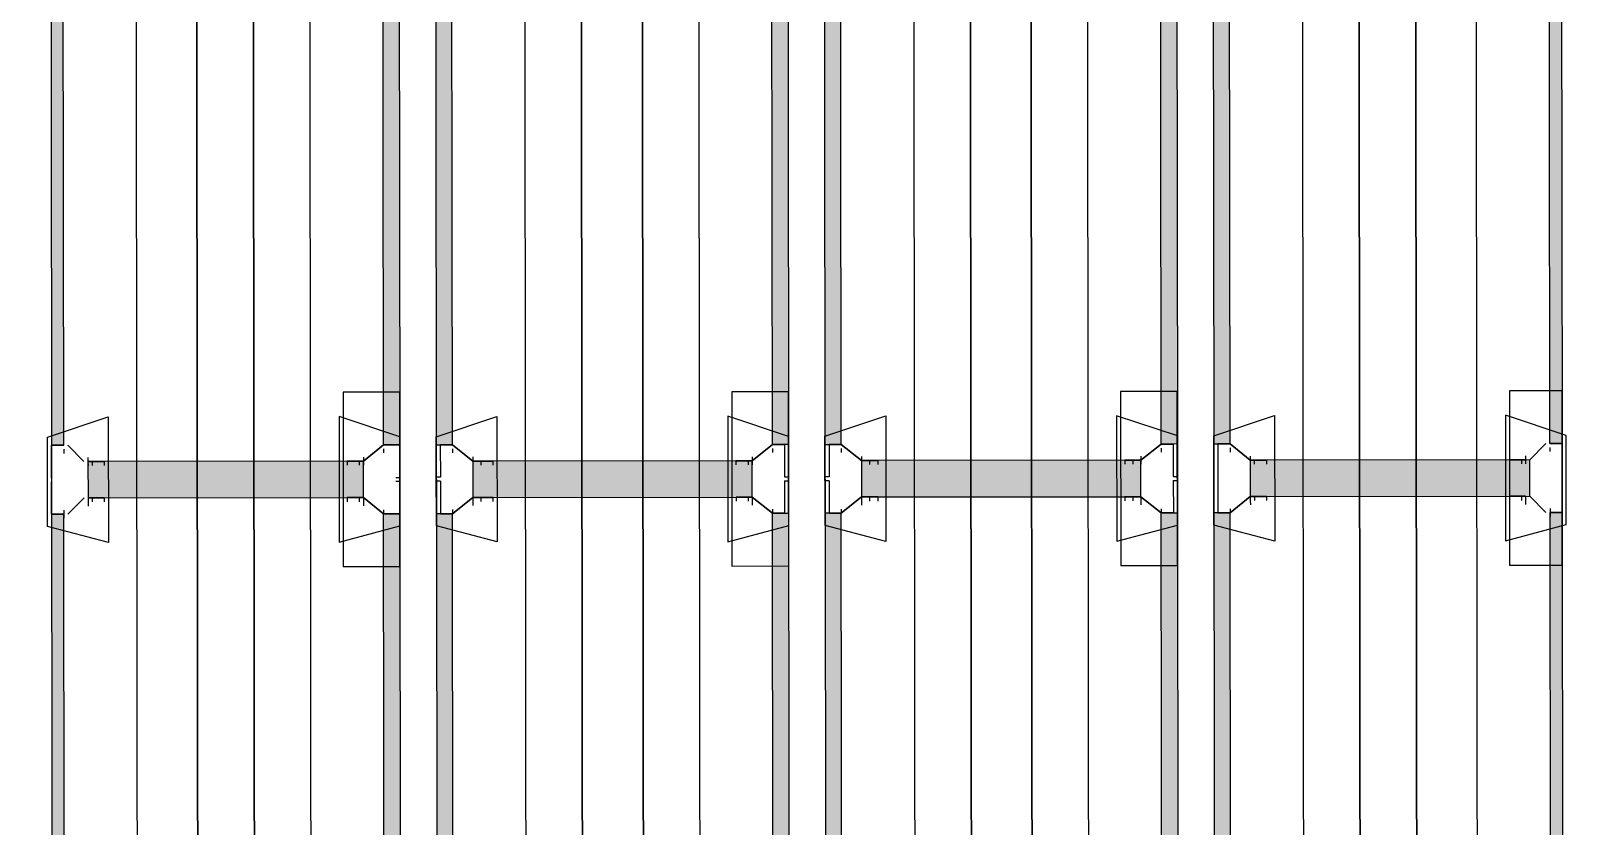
# Model space of a CAD drawing. Header units: feet. Extents: x -99009 to 3252343, y -11094690 to 9035152.
# Drawn here: x 2525081 to 2527069, y -1947488 to -1946464 of the extents above; entities that cross this region are included whole.
import ezdxf

# ---------------------------------------------------------------- set-up
doc = ezdxf.new("R2010")
doc.units = ezdxf.units.FT
doc.layers.add('1', color=1, linetype='Continuous')

# ---------------------------------------------------------------- blocks, each defined once
blk = doc.blocks.new('RM Stand 1')
at = {"transparency": 33554687}
for color, points in [(256, [(735125.6, -1126007.9), (736038.6, -1125992.3), (735125.6, -1125992.3)]), (256, [(735125.6, -1126007.9), (736038.6, -1126007.9), (736038.6, -1125992.3)]), (256, [(736127.3, -1126007.9), (737040.4, -1125992.3), (736127.3, -1125992.3)]), (256, [(736127.3, -1126007.9), (737040.4, -1126007.9), (737040.4, -1125992.3)]), (1, [(736106.4, -1126394), (736059.5, -1126034), (736059.5, -1126394)]), (1, [(736106.4, -1126394), (736106.4, -1126034), (736059.5, -1126034)]), (1, [(736106.4, -1126394), (736059.5, -1126034), (736059.5, -1126394)]), (1, [(736106.4, -1126394), (736106.4, -1126034), (736059.5, -1126034)]), (256, [(735125.6, -1126441), (736038.6, -1126420.1), (735125.6, -1126420.1)]), (256, [(735125.6, -1126441), (736038.6, -1126441), (736038.6, -1126420.1)]), (256, [(736127.3, -1126441), (737040.4, -1126420.1), (736127.3, -1126420.1)]), (256, [(736127.3, -1126441), (737040.4, -1126441), (737040.4, -1126420.1)]), (256, [(735125.6, -1126508.8), (736038.6, -1126487.9), (735125.6, -1126487.9)]), (256, [(735125.6, -1126508.8), (736038.6, -1126508.8), (736038.6, -1126487.9)]), (256, [(736127.3, -1126508.8), (737040.4, -1126487.9), (736127.3, -1126487.9)]), (256, [(736127.3, -1126508.8), (737040.4, -1126508.8), (737040.4, -1126487.9)]), (1, [(736106.4, -1126894.9), (736059.5, -1126534.9), (736059.5, -1126894.9)]), (1, [(736106.4, -1126894.9), (736106.4, -1126534.9), (736059.5, -1126534.9)]), (1, [(736106.4, -1126894.9), (736059.5, -1126534.9), (736059.5, -1126894.9)]), (1, [(736106.4, -1126894.9), (736106.4, -1126534.9), (736059.5, -1126534.9)]), (256, [(735125.6, -1126941.9), (736038.6, -1126921), (735125.6, -1126921)]), (256, [(735125.6, -1126941.9), (736038.6, -1126941.9), (736038.6, -1126921)]), (256, [(736127.3, -1126941.9), (737040.4, -1126921), (736127.3, -1126921)]), (256, [(736127.3, -1126941.9), (737040.4, -1126941.9), (737040.4, -1126921)]), (256, [(735125.6, -1127009.7), (736038.6, -1126988.8), (735125.6, -1126988.8)]), (256, [(735125.6, -1127009.7), (736038.6, -1127009.7), (736038.6, -1126988.8)]), (256, [(736127.3, -1127009.7), (737040.4, -1126988.8), (736127.3, -1126988.8)]), (256, [(736127.3, -1127009.7), (737040.4, -1127009.7), (737040.4, -1126988.8)]), (1, [(736106.4, -1127395.8), (736059.5, -1127035.8), (736059.5, -1127395.8)]), (1, [(736106.4, -1127395.8), (736106.4, -1127035.8), (736059.5, -1127035.8)]), (1, [(736106.4, -1127395.8), (736059.5, -1127035.8), (736059.5, -1127395.8)]), (1, [(736106.4, -1127395.8), (736106.4, -1127035.8), (736059.5, -1127035.8)]), (256, [(735125.6, -1127442.7), (736038.6, -1127421.9), (735125.6, -1127421.9)]), (256, [(735125.6, -1127442.7), (736038.6, -1127442.7), (736038.6, -1127421.9)]), (256, [(736127.3, -1127442.7), (737040.4, -1127421.9), (736127.3, -1127421.9)]), (256, [(736127.3, -1127442.7), (737040.4, -1127442.7), (737040.4, -1127421.9)]), (256, [(735125.6, -1127510.6), (736038.6, -1127489.7), (735125.6, -1127489.7)]), (256, [(735125.6, -1127510.6), (736038.6, -1127510.6), (736038.6, -1127489.7)]), (256, [(736127.3, -1127510.6), (737040.4, -1127489.7), (736127.3, -1127489.7)]), (256, [(736127.3, -1127510.6), (737040.4, -1127510.6), (737040.4, -1127489.7)]), (1, [(736106.4, -1127891.4), (736059.5, -1127536.6), (736059.5, -1127891.4)]), (1, [(736106.4, -1127891.4), (736106.4, -1127536.6), (736059.5, -1127536.6)]), (1, [(736106.4, -1127891.4), (736059.5, -1127536.6), (736059.5, -1127891.4)]), (1, [(736106.4, -1127891.4), (736106.4, -1127536.6), (736059.5, -1127536.6)]), (256, [(735125.6, -1127938.4), (736038.6, -1127922.7), (735125.6, -1127922.7)]), (256, [(735125.6, -1127938.4), (736038.6, -1127938.4), (736038.6, -1127922.7)]), (256, [(736127.3, -1127938.4), (737040.4, -1127922.7), (736127.3, -1127922.7)]), (256, [(736127.3, -1127938.4), (737040.4, -1127938.4), (737040.4, -1127922.7)])]:
    blk.add_hatch(color=color, dxfattribs=at).paths.add_polyline_path(points)
for points in [[(736028.2, -1125987.1), (736002.1, -1126065.3), (736163.8, -1126065.3), (736143, -1125987.1), (736028.2, -1125987.1)], [(736028.2, -1125987.1), (736002.1, -1126065.3), (736163.8, -1126065.3), (736143, -1125987.1), (736028.2, -1125987.1)], [(735125.6, -1125992.3), (736038.6, -1125992.3), (736038.6, -1126007.9), (735125.6, -1126007.9), (735125.6, -1125992.3), (735036.9, -1125992.3)], [(735970.8, -1125992.3), (735970.8, -1126060.1), (736195.1, -1126060.1), (736195.1, -1125992.3), (735970.8, -1125992.3)], [(735970.8, -1125992.3), (735970.8, -1126060.1), (736195.1, -1126060.1), (736195.1, -1125992.3), (735970.8, -1125992.3)], [(736127.3, -1125992.3), (737040.4, -1125992.3), (737040.4, -1126007.9), (736127.3, -1126007.9), (736127.3, -1125992.3), (736038.6, -1125992.3)], [(736038.6, -1126007.9), (736038.6, -1125992.3), (736038.6, -1126007.9)], [(736038.6, -1125992.3), (736080.4, -1125992.3), (736038.6, -1125992.3)], [(736038.6, -1125992.3), (736127.3, -1125992.3)], [(736038.6, -1126007.9), (736038.6, -1125992.3), (736038.6, -1126007.9)], [(736038.6, -1125992.3), (736080.4, -1125992.3), (736038.6, -1125992.3)], [(736043.8, -1126007.9), (736049, -1126007.9)], [(736043.8, -1126007.9), (736049, -1126007.9)], [(736080.4, -1125992.3), (736085.6, -1125992.3)], [(736080.4, -1125992.3), (736085.6, -1125992.3)], [(736085.6, -1125992.3), (736127.3, -1125992.3), (736085.6, -1125992.3)], [(736085.6, -1125992.3), (736127.3, -1125992.3), (736085.6, -1125992.3)], [(736122.1, -1126007.9), (736127.3, -1126007.9)], [(736122.1, -1126007.9), (736127.3, -1126007.9)], [(736127.3, -1125992.3), (736127.3, -1126007.9), (736127.3, -1125992.3)], [(736127.3, -1125992.3), (736127.3, -1126007.9), (736127.3, -1125992.3)], [(736127.3, -1126007.9), (736132.5, -1126007.9)], [(736127.3, -1126007.9), (736132.5, -1126007.9)], [(736059.5, -1126034), (736038.6, -1126013.2), (736059.5, -1126034)], [(736059.5, -1126034), (736038.6, -1126013.2), (736059.5, -1126034)], [(736127.3, -1126013.2), (736106.4, -1126034), (736127.3, -1126013.2)], [(736127.3, -1126013.2), (736106.4, -1126034), (736127.3, -1126013.2)], [(736054.3, -1126039.3), (736059.5, -1126039.3)], [(736054.3, -1126039.3), (736059.5, -1126039.3)], [(736106.4, -1126394), (736106.4, -1126034), (736059.5, -1126034), (736059.5, -1126394), (736106.4, -1126394)], [(736106.4, -1126394), (736106.4, -1126034), (736059.5, -1126034), (736059.5, -1126394), (736106.4, -1126394)], [(736059.5, -1126044.5), (736059.5, -1126039.3), (736059.5, -1126044.5)], [(736059.5, -1126039.3), (736064.7, -1126039.3)], [(736059.5, -1126044.5), (736059.5, -1126039.3), (736059.5, -1126044.5)], [(736059.5, -1126039.3), (736064.7, -1126039.3)], [(736059.5, -1126049.7), (736059.5, -1126044.5), (736059.5, -1126049.7)], [(736059.5, -1126044.5), (736064.7, -1126044.5)], [(736059.5, -1126049.7), (736059.5, -1126044.5), (736059.5, -1126049.7)], [(736059.5, -1126044.5), (736064.7, -1126044.5)], [(736059.5, -1126049.7), (736059.5, -1126060.1), (736059.5, -1126049.7)], [(736059.5, -1126049.7), (736059.5, -1126060.1), (736059.5, -1126049.7)], [(736106.4, -1126039.3), (736111.7, -1126039.3)], [(736106.4, -1126039.3), (736106.4, -1126044.5), (736106.4, -1126039.3)], [(736106.4, -1126039.3), (736111.7, -1126039.3)], [(736106.4, -1126039.3), (736106.4, -1126044.5), (736106.4, -1126039.3)], [(736106.4, -1126049.7), (736106.4, -1126044.5), (736106.4, -1126049.7)], [(736106.4, -1126044.5), (736111.7, -1126044.5)], [(736106.4, -1126044.5), (736111.7, -1126044.5)], [(736106.4, -1126049.7), (736106.4, -1126044.5), (736106.4, -1126049.7)], [(736106.4, -1126044.5), (736111.7, -1126044.5)], [(736106.4, -1126044.5), (736111.7, -1126044.5)], [(736106.4, -1126049.7), (736106.4, -1126060.1), (736106.4, -1126049.7)], [(736106.4, -1126049.7), (736106.4, -1126060.1), (736106.4, -1126049.7)], [(736111.7, -1126039.3), (736116.9, -1126039.3)], [(736111.7, -1126039.3), (736116.9, -1126039.3)], [(736059.5, -1126060.1), (736064.7, -1126060.1)], [(736059.5, -1126060.1), (736064.7, -1126060.1)], [(736106.4, -1126060.1), (736111.7, -1126060.1)], [(736106.4, -1126060.1), (736111.7, -1126060.1)], [(732584.7, -1126180.1), (738584.7, -1126180.1), (738584.7, -1126101.9), (732584.7, -1126101.9), (732584.7, -1126180.1)], [(732584.7, -1126253.2), (738584.7, -1126253.2), (738584.7, -1126180.1), (732584.7, -1126180.1), (732584.7, -1126253.2)], [(732584.7, -1126326.2), (738584.7, -1126326.2), (738584.7, -1126253.2), (732584.7, -1126253.2), (732584.7, -1126326.2)], [(736028.2, -1126441), (736002.1, -1126362.7), (736163.8, -1126362.7), (736143, -1126441), (736028.2, -1126441)], [(736028.2, -1126441), (736002.1, -1126362.7), (736163.8, -1126362.7), (736143, -1126441), (736028.2, -1126441)], [(736059.5, -1126378.4), (736059.5, -1126373.2), (736059.5, -1126378.4)], [(736059.5, -1126373.2), (736064.7, -1126373.2)], [(736059.5, -1126378.4), (736059.5, -1126373.2), (736059.5, -1126378.4)], [(736059.5, -1126373.2), (736064.7, -1126373.2)], [(736059.5, -1126378.4), (736059.5, -1126383.6), (736059.5, -1126388.8), (736059.5, -1126383.6), (736059.5, -1126378.4)], [(736059.5, -1126378.4), (736059.5, -1126383.6), (736059.5, -1126388.8), (736059.5, -1126383.6), (736059.5, -1126378.4)], [(736059.5, -1126388.8), (736064.7, -1126388.8)], [(736059.5, -1126388.8), (736059.5, -1126394), (736059.5, -1126388.8)], [(736059.5, -1126388.8), (736064.7, -1126388.8)], [(736059.5, -1126388.8), (736059.5, -1126394), (736059.5, -1126388.8)], [(736106.4, -1126378.4), (736106.4, -1126373.2), (736106.4, -1126378.4)], [(736106.4, -1126373.2), (736111.7, -1126373.2)], [(736106.4, -1126378.4), (736106.4, -1126373.2), (736106.4, -1126378.4)], [(736106.4, -1126373.2), (736111.7, -1126373.2)], [(736106.4, -1126378.4), (736106.4, -1126383.6), (736106.4, -1126388.8), (736106.4, -1126383.6), (736106.4, -1126378.4)], [(736106.4, -1126378.4), (736106.4, -1126383.6), (736106.4, -1126388.8), (736106.4, -1126383.6), (736106.4, -1126378.4)], [(736106.4, -1126388.8), (736111.7, -1126388.8)], [(736106.4, -1126394), (736106.4, -1126388.8), (736106.4, -1126394)], [(736106.4, -1126388.8), (736111.7, -1126388.8)], [(736106.4, -1126388.8), (736111.7, -1126388.8)], [(736106.4, -1126394), (736106.4, -1126388.8), (736106.4, -1126394)], [(736106.4, -1126388.8), (736111.7, -1126388.8)], [(736059.5, -1126394), (736038.6, -1126420.1), (736059.5, -1126394)], [(736059.5, -1126394), (736038.6, -1126420.1), (736059.5, -1126394)], [(736054.3, -1126394), (736059.5, -1126394)], [(736054.3, -1126394), (736059.5, -1126394)], [(736059.5, -1126394), (736064.7, -1126394)], [(736059.5, -1126394), (736064.7, -1126394)], [(736127.3, -1126420.1), (736106.4, -1126394), (736127.3, -1126420.1)], [(736106.4, -1126394), (736111.7, -1126394)], [(736127.3, -1126420.1), (736106.4, -1126394), (736127.3, -1126420.1)], [(736106.4, -1126394), (736111.7, -1126394)], [(736111.7, -1126394), (736116.9, -1126394)], [(736111.7, -1126394), (736116.9, -1126394)], [(735125.6, -1126441), (736038.6, -1126441), (736038.6, -1126420.1), (735125.6, -1126420.1), (735125.6, -1126441)], [(736038.6, -1126420.1), (736038.6, -1126435.8)], [(736038.6, -1126441), (736038.6, -1126420.1)], [(736038.6, -1126420.1), (736038.6, -1126435.8)], [(736038.6, -1126441), (736038.6, -1126420.1)], [(736043.8, -1126420.1), (736049, -1126420.1)], [(736043.8, -1126420.1), (736049, -1126420.1)], [(736122.1, -1126420.1), (736127.3, -1126420.1)], [(736122.1, -1126420.1), (736127.3, -1126420.1)], [(736127.3, -1126441), (737040.4, -1126441), (737040.4, -1126420.1), (736127.3, -1126420.1), (736127.3, -1126441)], [(736127.3, -1126435.8), (736127.3, -1126420.1), (736127.3, -1126441)], [(736127.3, -1126435.8), (736127.3, -1126420.1), (736127.3, -1126441)], [(736038.6, -1126435.8), (736080.4, -1126435.8)], [(736038.6, -1126435.8), (736080.4, -1126435.8)], [(736038.6, -1126441), (736127.3, -1126441)], [(736080.4, -1126441), (736038.6, -1126441)], [(736038.6, -1126441), (736127.3, -1126441)], [(736080.4, -1126441), (736038.6, -1126441)], [(736080.4, -1126435.8), (736085.6, -1126435.8)], [(736080.4, -1126435.8), (736085.6, -1126435.8)], [(736080.4, -1126441), (736085.6, -1126441)], [(736080.4, -1126441), (736085.6, -1126441)], [(736085.6, -1126435.8), (736090.8, -1126435.8)], [(736085.6, -1126435.8), (736127.3, -1126435.8)], [(736085.6, -1126435.8), (736090.8, -1126435.8)], [(736085.6, -1126435.8), (736127.3, -1126435.8)], [(736085.6, -1126441), (736090.8, -1126441)], [(736085.6, -1126441), (736090.8, -1126441)], [(736127.3, -1126441), (736085.6, -1126441)], [(736085.6, -1126441), (736090.8, -1126441)], [(736085.6, -1126441), (736090.8, -1126441)], [(736127.3, -1126441), (736085.6, -1126441)], [(735125.6, -1126487.9), (736038.6, -1126487.9), (736038.6, -1126508.8), (735125.6, -1126508.8), (735125.6, -1126487.9), (735036.9, -1126487.9)], [(735970.8, -1126487.9), (735970.8, -1126561), (736195.1, -1126561), (736195.1, -1126487.9), (735970.8, -1126487.9)], [(735970.8, -1126487.9), (735970.8, -1126561), (736195.1, -1126561), (736195.1, -1126487.9), (735970.8, -1126487.9)], [(736028.2, -1126487.9), (736002.1, -1126566.2), (736163.8, -1126566.2), (736143, -1126487.9), (736028.2, -1126487.9)], [(736028.2, -1126487.9), (736002.1, -1126566.2), (736163.8, -1126566.2), (736143, -1126487.9), (736028.2, -1126487.9)], [(736127.3, -1126487.9), (737040.4, -1126487.9), (737040.4, -1126508.8), (736127.3, -1126508.8), (736127.3, -1126487.9), (736038.6, -1126487.9)], [(736038.6, -1126487.9), (736038.6, -1126508.8)], [(736080.4, -1126487.9), (736038.6, -1126487.9)], [(736038.6, -1126487.9), (736127.3, -1126487.9)], [(736038.6, -1126487.9), (736038.6, -1126508.8)], [(736080.4, -1126487.9), (736038.6, -1126487.9)], [(736080.4, -1126493.2), (736080.4, -1126487.9)], [(736080.4, -1126493.2), (736080.4, -1126487.9)], [(736085.6, -1126487.9), (736090.8, -1126487.9)], [(736085.6, -1126493.2), (736085.6, -1126487.9)], [(736127.3, -1126487.9), (736085.6, -1126487.9)], [(736085.6, -1126487.9), (736090.8, -1126487.9)], [(736085.6, -1126493.2), (736085.6, -1126487.9)], [(736127.3, -1126487.9), (736085.6, -1126487.9)], [(736127.3, -1126493.2), (736127.3, -1126508.8), (736127.3, -1126487.9)], [(736127.3, -1126493.2), (736127.3, -1126508.8), (736127.3, -1126487.9)], [(736038.6, -1126508.8), (736038.6, -1126493.2)], [(736038.6, -1126493.2), (736080.4, -1126493.2)], [(736038.6, -1126508.8), (736038.6, -1126493.2)], [(736038.6, -1126493.2), (736080.4, -1126493.2)], [(736085.6, -1126493.2), (736090.8, -1126493.2)], [(736085.6, -1126493.2), (736127.3, -1126493.2)], [(736085.6, -1126493.2), (736090.8, -1126493.2)], [(736085.6, -1126493.2), (736127.3, -1126493.2)], [(736059.5, -1126534.9), (736038.6, -1126508.8), (736059.5, -1126534.9)], [(736059.5, -1126534.9), (736038.6, -1126508.8), (736059.5, -1126534.9)], [(736043.8, -1126508.8), (736049, -1126508.8)], [(736043.8, -1126508.8), (736049, -1126508.8)], [(736127.3, -1126508.8), (736106.4, -1126534.9), (736127.3, -1126508.8)], [(736127.3, -1126508.8), (736106.4, -1126534.9), (736127.3, -1126508.8)], [(736122.1, -1126508.8), (736127.3, -1126508.8)], [(736122.1, -1126508.8), (736127.3, -1126508.8)], [(736054.3, -1126534.9), (736059.5, -1126534.9)], [(736054.3, -1126534.9), (736059.5, -1126534.9)], [(736059.5, -1126545.3), (736059.5, -1126534.9), (736059.5, -1126545.3)], [(736059.5, -1126534.9), (736064.7, -1126534.9)], [(736106.4, -1126894.9), (736106.4, -1126534.9), (736059.5, -1126534.9), (736059.5, -1126894.9), (736106.4, -1126894.9)], [(736059.5, -1126545.3), (736059.5, -1126534.9), (736059.5, -1126545.3)], [(736059.5, -1126534.9), (736064.7, -1126534.9)], [(736106.4, -1126894.9), (736106.4, -1126534.9), (736059.5, -1126534.9), (736059.5, -1126894.9), (736106.4, -1126894.9)], [(736059.5, -1126550.6), (736059.5, -1126545.3), (736059.5, -1126550.6)], [(736059.5, -1126545.3), (736064.7, -1126545.3)], [(736059.5, -1126550.6), (736059.5, -1126545.3), (736059.5, -1126550.6)], [(736059.5, -1126545.3), (736064.7, -1126545.3)], [(736106.4, -1126534.9), (736111.7, -1126534.9)], [(736106.4, -1126534.9), (736106.4, -1126545.3), (736106.4, -1126534.9)], [(736106.4, -1126534.9), (736111.7, -1126534.9)], [(736106.4, -1126534.9), (736106.4, -1126545.3), (736106.4, -1126534.9)], [(736106.4, -1126550.6), (736106.4, -1126545.3), (736106.4, -1126550.6)], [(736106.4, -1126545.3), (736111.7, -1126545.3)], [(736106.4, -1126545.3), (736111.7, -1126545.3)], [(736106.4, -1126550.6), (736106.4, -1126545.3), (736106.4, -1126550.6)], [(736106.4, -1126545.3), (736111.7, -1126545.3)], [(736106.4, -1126545.3), (736111.7, -1126545.3)], [(736111.7, -1126534.9), (736116.9, -1126534.9)], [(736111.7, -1126534.9), (736116.9, -1126534.9)], [(736059.5, -1126550.6), (736059.5, -1126555.8), (736059.5, -1126550.6)], [(736059.5, -1126550.6), (736059.5, -1126555.8), (736059.5, -1126550.6)], [(736059.5, -1126555.8), (736064.7, -1126555.8)], [(736059.5, -1126555.8), (736064.7, -1126555.8)], [(736106.4, -1126550.6), (736106.4, -1126555.8), (736106.4, -1126550.6)], [(736106.4, -1126550.6), (736106.4, -1126555.8), (736106.4, -1126550.6)], [(736106.4, -1126555.8), (736111.7, -1126555.8)], [(736106.4, -1126555.8), (736111.7, -1126555.8)], [(732584.7, -1126675.8), (738584.7, -1126675.8), (738584.7, -1126602.7), (732584.7, -1126602.7), (732584.7, -1126675.8)], [(732584.7, -1126754), (738584.7, -1126754), (738584.7, -1126675.8), (732584.7, -1126675.8), (732584.7, -1126754)], [(732584.7, -1126827.1), (738584.7, -1126827.1), (738584.7, -1126754), (732584.7, -1126754), (732584.7, -1126827.1)], [(736028.2, -1126941.9), (736002.1, -1126863.6), (736163.8, -1126863.6), (736143, -1126941.9), (736028.2, -1126941.9)], [(736028.2, -1126941.9), (736002.1, -1126863.6), (736163.8, -1126863.6), (736143, -1126941.9), (736028.2, -1126941.9)], [(736059.5, -1126879.2), (736059.5, -1126874), (736059.5, -1126879.2)], [(736059.5, -1126874), (736064.7, -1126874)], [(736059.5, -1126879.2), (736059.5, -1126874), (736059.5, -1126879.2)], [(736059.5, -1126874), (736064.7, -1126874)], [(736059.5, -1126879.2), (736059.5, -1126884.5), (736059.5, -1126879.2)], [(736059.5, -1126879.2), (736059.5, -1126884.5), (736059.5, -1126879.2)], [(736059.5, -1126884.5), (736064.7, -1126884.5)], [(736059.5, -1126884.5), (736059.5, -1126894.9), (736059.5, -1126884.5)], [(736059.5, -1126884.5), (736064.7, -1126884.5)], [(736059.5, -1126884.5), (736059.5, -1126894.9), (736059.5, -1126884.5)], [(736106.4, -1126879.2), (736106.4, -1126874), (736106.4, -1126879.2)], [(736106.4, -1126874), (736111.7, -1126874)], [(736106.4, -1126879.2), (736106.4, -1126874), (736106.4, -1126879.2)], [(736106.4, -1126874), (736111.7, -1126874)], [(736106.4, -1126879.2), (736106.4, -1126884.5), (736106.4, -1126879.2)], [(736106.4, -1126879.2), (736106.4, -1126884.5), (736106.4, -1126879.2)], [(736106.4, -1126884.5), (736111.7, -1126884.5)], [(736106.4, -1126894.9), (736106.4, -1126884.5), (736106.4, -1126894.9)], [(736106.4, -1126884.5), (736111.7, -1126884.5)], [(736106.4, -1126884.5), (736111.7, -1126884.5)], [(736106.4, -1126894.9), (736106.4, -1126884.5), (736106.4, -1126894.9)], [(736106.4, -1126884.5), (736111.7, -1126884.5)], [(736059.5, -1126894.9), (736038.6, -1126921), (736059.5, -1126894.9)], [(736059.5, -1126894.9), (736038.6, -1126921), (736059.5, -1126894.9)], [(736054.3, -1126894.9), (736059.5, -1126894.9)], [(736054.3, -1126894.9), (736059.5, -1126894.9)], [(736059.5, -1126894.9), (736064.7, -1126894.9)], [(736059.5, -1126894.9), (736064.7, -1126894.9)], [(736127.3, -1126921), (736106.4, -1126894.9), (736127.3, -1126921)], [(736106.4, -1126894.9), (736111.7, -1126894.9)], [(736127.3, -1126921), (736106.4, -1126894.9), (736127.3, -1126921)], [(736106.4, -1126894.9), (736111.7, -1126894.9)], [(736111.7, -1126894.9), (736116.9, -1126894.9)], [(736111.7, -1126894.9), (736116.9, -1126894.9)], [(735125.6, -1126941.9), (736038.6, -1126941.9), (736038.6, -1126921), (735125.6, -1126921), (735125.6, -1126941.9)], [(736038.6, -1126921), (736038.6, -1126936.6)], [(736038.6, -1126941.9), (736038.6, -1126921)], [(736038.6, -1126921), (736038.6, -1126936.6)], [(736038.6, -1126941.9), (736038.6, -1126921)], [(736043.8, -1126921), (736049, -1126921)], [(736043.8, -1126921), (736049, -1126921)], [(736122.1, -1126921), (736127.3, -1126921)], [(736122.1, -1126921), (736127.3, -1126921)], [(736127.3, -1126941.9), (737040.4, -1126941.9), (737040.4, -1126921), (736127.3, -1126921), (736127.3, -1126941.9)], [(736127.3, -1126936.6), (736127.3, -1126921), (736127.3, -1126941.9)], [(736127.3, -1126936.6), (736127.3, -1126921), (736127.3, -1126941.9)], [(736038.6, -1126936.6), (736080.4, -1126936.6)], [(736038.6, -1126936.6), (736080.4, -1126936.6)], [(736038.6, -1126941.9), (736127.3, -1126941.9)], [(736080.4, -1126941.9), (736038.6, -1126941.9)], [(736038.6, -1126941.9), (736127.3, -1126941.9)], [(736080.4, -1126941.9), (736038.6, -1126941.9)], [(736080.4, -1126936.6), (736080.4, -1126941.9)], [(736080.4, -1126936.6), (736080.4, -1126941.9)], [(736085.6, -1126936.6), (736090.8, -1126936.6)], [(736085.6, -1126936.6), (736085.6, -1126941.9)], [(736085.6, -1126936.6), (736127.3, -1126936.6)], [(736085.6, -1126936.6), (736090.8, -1126936.6)], [(736085.6, -1126936.6), (736085.6, -1126941.9)], [(736085.6, -1126936.6), (736127.3, -1126936.6)], [(736085.6, -1126941.9), (736090.8, -1126941.9)], [(736127.3, -1126941.9), (736085.6, -1126941.9)], [(736085.6, -1126941.9), (736090.8, -1126941.9)], [(736127.3, -1126941.9), (736085.6, -1126941.9)], [(735125.6, -1126988.8), (736038.6, -1126988.8), (736038.6, -1127009.7), (735125.6, -1127009.7), (735125.6, -1126988.8)], [(735970.8, -1126988.8), (735970.8, -1127061.9), (736195.1, -1127061.9), (736195.1, -1126988.8), (735970.8, -1126988.8)], [(735970.8, -1126988.8), (735970.8, -1127061.9), (736195.1, -1127061.9), (736195.1, -1126988.8), (735970.8, -1126988.8)], [(736028.2, -1126988.8), (736002.1, -1127067.1), (736163.8, -1127067.1), (736143, -1126988.8), (736028.2, -1126988.8)], [(736028.2, -1126988.8), (736002.1, -1127067.1), (736163.8, -1127067.1), (736143, -1126988.8), (736028.2, -1126988.8)], [(736038.6, -1126988.8), (736127.3, -1126988.8)], [(736038.6, -1126988.8), (736038.6, -1127009.7)], [(736080.4, -1126988.8), (736038.6, -1126988.8)], [(736038.6, -1126988.8), (736127.3, -1126988.8)], [(736038.6, -1126988.8), (736038.6, -1127009.7)], [(736080.4, -1126988.8), (736038.6, -1126988.8)], [(736038.6, -1127009.7), (736038.6, -1126994)], [(736038.6, -1126994), (736080.4, -1126994)], [(736038.6, -1127009.7), (736038.6, -1126994)], [(736038.6, -1126994), (736080.4, -1126994)], [(736080.4, -1126994), (736080.4, -1126988.8)], [(736080.4, -1126994), (736080.4, -1126988.8)], [(736085.6, -1126988.8), (736090.8, -1126988.8)], [(736085.6, -1126994), (736085.6, -1126988.8)], [(736127.3, -1126988.8), (736085.6, -1126988.8)], [(736085.6, -1126988.8), (736090.8, -1126988.8)], [(736085.6, -1126994), (736085.6, -1126988.8)], [(736127.3, -1126988.8), (736085.6, -1126988.8)], [(736085.6, -1126994), (736090.8, -1126994)], [(736085.6, -1126994), (736127.3, -1126994)], [(736085.6, -1126994), (736090.8, -1126994)], [(736085.6, -1126994), (736127.3, -1126994)], [(736127.3, -1126988.8), (737040.4, -1126988.8), (737040.4, -1127009.7), (736127.3, -1127009.7), (736127.3, -1126988.8)], [(736127.3, -1126994), (736127.3, -1127009.7), (736127.3, -1126988.8)], [(736127.3, -1126994), (736127.3, -1127009.7), (736127.3, -1126988.8)], [(736059.5, -1127035.8), (736038.6, -1127009.7), (736059.5, -1127035.8)], [(736059.5, -1127035.8), (736038.6, -1127009.7), (736059.5, -1127035.8)], [(736043.8, -1127009.7), (736049, -1127009.7)], [(736043.8, -1127009.7), (736049, -1127009.7)], [(736127.3, -1127009.7), (736106.4, -1127035.8), (736127.3, -1127009.7)], [(736127.3, -1127009.7), (736106.4, -1127035.8), (736127.3, -1127009.7)], [(736122.1, -1127009.7), (736127.3, -1127009.7)], [(736122.1, -1127009.7), (736127.3, -1127009.7)], [(736054.3, -1127035.8), (736059.5, -1127035.8)], [(736054.3, -1127035.8), (736059.5, -1127035.8)], [(736059.5, -1127041), (736059.5, -1127035.8), (736059.5, -1127041)], [(736059.5, -1127035.8), (736064.7, -1127035.8)], [(736106.4, -1127395.8), (736106.4, -1127035.8), (736059.5, -1127035.8), (736059.5, -1127395.8), (736106.4, -1127395.8)], [(736059.5, -1127041), (736059.5, -1127035.8), (736059.5, -1127041)], [(736059.5, -1127035.8), (736064.7, -1127035.8)], [(736106.4, -1127395.8), (736106.4, -1127035.8), (736059.5, -1127035.8), (736059.5, -1127395.8), (736106.4, -1127395.8)], [(736059.5, -1127051.4), (736059.5, -1127046.2), (736059.5, -1127041), (736059.5, -1127046.2), (736059.5, -1127051.4)], [(736059.5, -1127041), (736064.7, -1127041)], [(736059.5, -1127051.4), (736059.5, -1127046.2), (736059.5, -1127041), (736059.5, -1127046.2), (736059.5, -1127051.4)], [(736059.5, -1127041), (736064.7, -1127041)], [(736106.4, -1127035.8), (736111.7, -1127035.8)], [(736106.4, -1127035.8), (736106.4, -1127041), (736106.4, -1127035.8)], [(736106.4, -1127035.8), (736111.7, -1127035.8)], [(736106.4, -1127035.8), (736106.4, -1127041), (736106.4, -1127035.8)], [(736106.4, -1127051.4), (736106.4, -1127046.2), (736106.4, -1127041), (736106.4, -1127046.2), (736106.4, -1127051.4)], [(736106.4, -1127041), (736111.7, -1127041)], [(736106.4, -1127041), (736111.7, -1127041)], [(736106.4, -1127051.4), (736106.4, -1127046.2), (736106.4, -1127041), (736106.4, -1127046.2), (736106.4, -1127051.4)], [(736106.4, -1127041), (736111.7, -1127041)], [(736106.4, -1127041), (736111.7, -1127041)], [(736111.7, -1127035.8), (736116.9, -1127035.8)], [(736111.7, -1127035.8), (736116.9, -1127035.8)], [(736059.5, -1127051.4), (736059.5, -1127056.6), (736059.5, -1127051.4)], [(736059.5, -1127051.4), (736059.5, -1127056.6), (736059.5, -1127051.4)], [(736059.5, -1127056.6), (736064.7, -1127056.6)], [(736059.5, -1127056.6), (736064.7, -1127056.6)], [(736106.4, -1127051.4), (736106.4, -1127056.6), (736106.4, -1127051.4)], [(736106.4, -1127051.4), (736106.4, -1127056.6), (736106.4, -1127051.4)], [(736106.4, -1127056.6), (736111.7, -1127056.6)], [(736106.4, -1127056.6), (736111.7, -1127056.6)], [(732584.7, -1127176.6), (738584.7, -1127176.6), (738584.7, -1127103.6), (732584.7, -1127103.6), (732584.7, -1127176.6)], [(732584.7, -1127254.9), (738584.7, -1127254.9), (738584.7, -1127176.6), (732584.7, -1127176.6), (732584.7, -1127254.9)], [(732584.7, -1127327.9), (738584.7, -1127327.9), (738584.7, -1127254.9), (732584.7, -1127254.9), (732584.7, -1127327.9)], [(736028.2, -1127442.7), (736002.1, -1127364.5), (736163.8, -1127364.5), (736143, -1127442.7), (736028.2, -1127442.7)], [(736028.2, -1127442.7), (736002.1, -1127364.5), (736163.8, -1127364.5), (736143, -1127442.7), (736028.2, -1127442.7)], [(736059.5, -1127380.1), (736059.5, -1127369.7), (736059.5, -1127380.1)], [(736059.5, -1127369.7), (736064.7, -1127369.7)], [(736059.5, -1127380.1), (736059.5, -1127369.7), (736059.5, -1127380.1)], [(736059.5, -1127369.7), (736064.7, -1127369.7)], [(736059.5, -1127380.1), (736059.5, -1127385.3), (736059.5, -1127380.1)], [(736059.5, -1127380.1), (736059.5, -1127385.3), (736059.5, -1127380.1)], [(736106.4, -1127380.1), (736106.4, -1127369.7), (736106.4, -1127380.1)], [(736106.4, -1127369.7), (736111.7, -1127369.7)], [(736106.4, -1127380.1), (736106.4, -1127369.7), (736106.4, -1127380.1)], [(736106.4, -1127369.7), (736111.7, -1127369.7)], [(736106.4, -1127380.1), (736106.4, -1127385.3), (736106.4, -1127380.1)], [(736106.4, -1127380.1), (736106.4, -1127385.3), (736106.4, -1127380.1)], [(736059.5, -1127395.8), (736038.6, -1127421.9), (736059.5, -1127395.8)], [(736059.5, -1127395.8), (736038.6, -1127421.9), (736059.5, -1127395.8)], [(736054.3, -1127395.8), (736059.5, -1127395.8)], [(736054.3, -1127395.8), (736059.5, -1127395.8)], [(736059.5, -1127385.3), (736064.7, -1127385.3)], [(736059.5, -1127385.3), (736059.5, -1127395.8), (736059.5, -1127385.3)], [(736059.5, -1127385.3), (736064.7, -1127385.3)], [(736059.5, -1127385.3), (736059.5, -1127395.8), (736059.5, -1127385.3)], [(736059.5, -1127395.8), (736064.7, -1127395.8)], [(736059.5, -1127395.8), (736064.7, -1127395.8)], [(736106.4, -1127385.3), (736111.7, -1127385.3)], [(736106.4, -1127395.8), (736106.4, -1127385.3), (736106.4, -1127395.8)], [(736106.4, -1127385.3), (736111.7, -1127385.3)], [(736106.4, -1127385.3), (736111.7, -1127385.3)], [(736106.4, -1127395.8), (736106.4, -1127385.3), (736106.4, -1127395.8)], [(736106.4, -1127385.3), (736111.7, -1127385.3)], [(736127.3, -1127421.9), (736106.4, -1127395.8), (736127.3, -1127421.9)], [(736106.4, -1127395.8), (736111.7, -1127395.8)], [(736127.3, -1127421.9), (736106.4, -1127395.8), (736127.3, -1127421.9)], [(736106.4, -1127395.8), (736111.7, -1127395.8)], [(736111.7, -1127395.8), (736116.9, -1127395.8)], [(736111.7, -1127395.8), (736116.9, -1127395.8)], [(735125.6, -1127442.7), (736038.6, -1127442.7), (736038.6, -1127421.9), (735125.6, -1127421.9), (735125.6, -1127442.7)], [(736038.6, -1127421.9), (736038.6, -1127437.5)], [(736038.6, -1127442.7), (736038.6, -1127421.9)], [(736038.6, -1127421.9), (736038.6, -1127437.5)], [(736038.6, -1127442.7), (736038.6, -1127421.9)], [(736043.8, -1127421.9), (736049, -1127421.9)], [(736043.8, -1127421.9), (736049, -1127421.9)], [(736122.1, -1127421.9), (736127.3, -1127421.9)], [(736122.1, -1127421.9), (736127.3, -1127421.9)], [(736127.3, -1127442.7), (737040.4, -1127442.7), (737040.4, -1127421.9), (736127.3, -1127421.9), (736127.3, -1127442.7)], [(736127.3, -1127437.5), (736127.3, -1127421.9), (736127.3, -1127442.7)], [(736127.3, -1127437.5), (736127.3, -1127421.9), (736127.3, -1127442.7)], [(736038.6, -1127437.5), (736080.4, -1127437.5)], [(736038.6, -1127437.5), (736080.4, -1127437.5)], [(736038.6, -1127442.7), (736127.3, -1127442.7)], [(736080.4, -1127442.7), (736038.6, -1127442.7)], [(736038.6, -1127442.7), (736127.3, -1127442.7)], [(736080.4, -1127442.7), (736038.6, -1127442.7)], [(736080.4, -1127437.5), (736080.4, -1127442.7)], [(736080.4, -1127437.5), (736080.4, -1127442.7)], [(736085.6, -1127437.5), (736090.8, -1127437.5)], [(736085.6, -1127437.5), (736085.6, -1127442.7)], [(736085.6, -1127437.5), (736127.3, -1127437.5)], [(736085.6, -1127437.5), (736090.8, -1127437.5)], [(736085.6, -1127437.5), (736085.6, -1127442.7)], [(736085.6, -1127437.5), (736127.3, -1127437.5)], [(736085.6, -1127442.7), (736090.8, -1127442.7)], [(736127.3, -1127442.7), (736085.6, -1127442.7)], [(736085.6, -1127442.7), (736090.8, -1127442.7)], [(736127.3, -1127442.7), (736085.6, -1127442.7)], [(735125.6, -1127489.7), (736038.6, -1127489.7), (736038.6, -1127510.6), (735125.6, -1127510.6), (735125.6, -1127489.7)], [(735970.8, -1127489.7), (735970.8, -1127562.7), (736195.1, -1127562.7), (736195.1, -1127489.7), (735970.8, -1127489.7)], [(735970.8, -1127489.7), (735970.8, -1127562.7), (736195.1, -1127562.7), (736195.1, -1127489.7), (735970.8, -1127489.7)], [(736028.2, -1127489.7), (736002.1, -1127567.9), (736163.8, -1127567.9), (736143, -1127489.7), (736028.2, -1127489.7)], [(736028.2, -1127489.7), (736002.1, -1127567.9), (736163.8, -1127567.9), (736143, -1127489.7), (736028.2, -1127489.7)], [(736038.6, -1127489.7), (736127.3, -1127489.7)], [(736038.6, -1127510.6), (736038.6, -1127489.7), (736038.6, -1127510.6)], [(736038.6, -1127489.7), (736080.4, -1127489.7), (736038.6, -1127489.7)], [(736038.6, -1127489.7), (736127.3, -1127489.7)], [(736038.6, -1127510.6), (736038.6, -1127489.7), (736038.6, -1127510.6)], [(736038.6, -1127489.7), (736080.4, -1127489.7), (736038.6, -1127489.7)], [(736080.4, -1127494.9), (736080.4, -1127489.7)], [(736080.4, -1127494.9), (736080.4, -1127489.7)], [(736085.6, -1127489.7), (736085.6, -1127494.9)], [(736085.6, -1127489.7), (736127.3, -1127489.7), (736085.6, -1127489.7)], [(736085.6, -1127489.7), (736085.6, -1127494.9)], [(736085.6, -1127489.7), (736127.3, -1127489.7), (736085.6, -1127489.7)], [(736127.3, -1127489.7), (737040.4, -1127489.7), (737040.4, -1127510.6), (736127.3, -1127510.6), (736127.3, -1127489.7)], [(736127.3, -1127489.7), (736127.3, -1127510.6), (736127.3, -1127489.7)], [(736127.3, -1127489.7), (736127.3, -1127510.6), (736127.3, -1127489.7)], [(736059.5, -1127536.6), (736038.6, -1127510.6), (736059.5, -1127536.6)], [(736059.5, -1127536.6), (736038.6, -1127510.6), (736059.5, -1127536.6)], [(736043.8, -1127510.6), (736049, -1127510.6)], [(736043.8, -1127510.6), (736049, -1127510.6)], [(736127.3, -1127510.6), (736106.4, -1127536.6), (736127.3, -1127510.6)], [(736127.3, -1127510.6), (736106.4, -1127536.6), (736127.3, -1127510.6)], [(736122.1, -1127510.6), (736127.3, -1127510.6)], [(736122.1, -1127510.6), (736127.3, -1127510.6)], [(736054.3, -1127536.6), (736059.5, -1127536.6)], [(736054.3, -1127536.6), (736059.5, -1127536.6)], [(736059.5, -1127541.9), (736059.5, -1127536.6), (736059.5, -1127541.9)], [(736059.5, -1127536.6), (736064.7, -1127536.6)], [(736106.4, -1127891.4), (736106.4, -1127536.6), (736059.5, -1127536.6), (736059.5, -1127891.4), (736106.4, -1127891.4)], [(736059.5, -1127541.9), (736059.5, -1127536.6), (736059.5, -1127541.9)], [(736059.5, -1127536.6), (736064.7, -1127536.6)], [(736106.4, -1127891.4), (736106.4, -1127536.6), (736059.5, -1127536.6), (736059.5, -1127891.4), (736106.4, -1127891.4)], [(736059.5, -1127552.3), (736059.5, -1127547.1), (736059.5, -1127541.9), (736059.5, -1127547.1), (736059.5, -1127552.3)], [(736059.5, -1127541.9), (736064.7, -1127541.9)], [(736059.5, -1127552.3), (736059.5, -1127547.1), (736059.5, -1127541.9), (736059.5, -1127547.1), (736059.5, -1127552.3)], [(736059.5, -1127541.9), (736064.7, -1127541.9)], [(736106.4, -1127536.6), (736111.7, -1127536.6)], [(736106.4, -1127536.6), (736106.4, -1127541.9), (736106.4, -1127536.6)], [(736106.4, -1127536.6), (736111.7, -1127536.6)], [(736106.4, -1127536.6), (736106.4, -1127541.9), (736106.4, -1127536.6)], [(736106.4, -1127552.3), (736106.4, -1127547.1), (736106.4, -1127541.9), (736106.4, -1127547.1), (736106.4, -1127552.3)], [(736106.4, -1127541.9), (736111.7, -1127541.9)], [(736106.4, -1127541.9), (736111.7, -1127541.9)], [(736106.4, -1127552.3), (736106.4, -1127547.1), (736106.4, -1127541.9), (736106.4, -1127547.1), (736106.4, -1127552.3)], [(736106.4, -1127541.9), (736111.7, -1127541.9)], [(736106.4, -1127541.9), (736111.7, -1127541.9)], [(736111.7, -1127536.6), (736116.9, -1127536.6)], [(736111.7, -1127536.6), (736116.9, -1127536.6)], [(736059.5, -1127552.3), (736059.5, -1127557.5), (736059.5, -1127552.3)], [(736059.5, -1127552.3), (736059.5, -1127557.5), (736059.5, -1127552.3)], [(736059.5, -1127557.5), (736064.7, -1127557.5)], [(736059.5, -1127557.5), (736064.7, -1127557.5)], [(736106.4, -1127552.3), (736106.4, -1127557.5), (736106.4, -1127552.3)], [(736106.4, -1127552.3), (736106.4, -1127557.5), (736106.4, -1127552.3)], [(736106.4, -1127557.5), (736111.7, -1127557.5)], [(736106.4, -1127557.5), (736111.7, -1127557.5)], [(732584.7, -1127677.5), (738584.7, -1127677.5), (738584.7, -1127604.5), (732584.7, -1127604.5), (732584.7, -1127677.5)], [(732584.7, -1127750.6), (738584.7, -1127750.6), (738584.7, -1127677.5), (732584.7, -1127677.5), (732584.7, -1127750.6)], [(732584.7, -1127828.8), (738584.7, -1127828.8), (738584.7, -1127750.6), (732584.7, -1127750.6), (732584.7, -1127828.8)], [(736028.2, -1127943.6), (736002.1, -1127865.3), (736163.8, -1127865.3), (736143, -1127943.6), (736028.2, -1127943.6)], [(736028.2, -1127943.6), (736002.1, -1127865.3), (736163.8, -1127865.3), (736143, -1127943.6), (736028.2, -1127943.6)], [(736059.5, -1127881), (736059.5, -1127870.6), (736059.5, -1127881)], [(736059.5, -1127870.6), (736064.7, -1127870.6)], [(736059.5, -1127881), (736059.5, -1127870.6), (736059.5, -1127881)], [(736059.5, -1127870.6), (736064.7, -1127870.6)], [(736106.4, -1127881), (736106.4, -1127870.6), (736106.4, -1127881)], [(736106.4, -1127870.6), (736111.7, -1127870.6)], [(736106.4, -1127881), (736106.4, -1127870.6), (736106.4, -1127881)], [(736106.4, -1127870.6), (736111.7, -1127870.6)], [(736059.5, -1127896.6), (736038.6, -1127917.5), (736059.5, -1127896.6)], [(736059.5, -1127896.6), (736038.6, -1127917.5), (736059.5, -1127896.6)], [(736054.3, -1127891.4), (736059.5, -1127891.4)], [(736054.3, -1127891.4), (736059.5, -1127891.4)], [(736059.5, -1127881), (736059.5, -1127886.2), (736059.5, -1127881)], [(736059.5, -1127881), (736059.5, -1127886.2), (736059.5, -1127881)], [(736059.5, -1127886.2), (736064.7, -1127886.2)], [(736059.5, -1127886.2), (736059.5, -1127891.4), (736059.5, -1127886.2)], [(736059.5, -1127886.2), (736064.7, -1127886.2)], [(736059.5, -1127886.2), (736059.5, -1127891.4), (736059.5, -1127886.2)], [(736059.5, -1127891.4), (736064.7, -1127891.4)], [(736059.5, -1127891.4), (736064.7, -1127891.4)], [(736106.4, -1127881), (736106.4, -1127886.2), (736106.4, -1127881)], [(736106.4, -1127881), (736106.4, -1127886.2), (736106.4, -1127881)], [(736106.4, -1127886.2), (736111.7, -1127886.2)], [(736106.4, -1127891.4), (736106.4, -1127886.2), (736106.4, -1127891.4)], [(736106.4, -1127886.2), (736111.7, -1127886.2)], [(736106.4, -1127886.2), (736111.7, -1127886.2)], [(736106.4, -1127891.4), (736106.4, -1127886.2), (736106.4, -1127891.4)], [(736106.4, -1127886.2), (736111.7, -1127886.2)], [(736106.4, -1127891.4), (736111.7, -1127891.4)], [(736106.4, -1127891.4), (736111.7, -1127891.4)], [(736127.3, -1127917.5), (736106.4, -1127896.6), (736127.3, -1127917.5)], [(736127.3, -1127917.5), (736106.4, -1127896.6), (736127.3, -1127917.5)], [(736111.7, -1127891.4), (736116.9, -1127891.4)], [(736111.7, -1127891.4), (736116.9, -1127891.4)], [(735125.6, -1127938.4), (736038.6, -1127938.4), (736038.6, -1127922.7), (735125.6, -1127922.7), (735125.6, -1127938.4)], [(736038.6, -1127922.7), (736038.6, -1127938.4), (736038.6, -1127922.7)], [(736038.6, -1127922.7), (736038.6, -1127938.4), (736038.6, -1127922.7)], [(736038.6, -1127938.4), (736127.3, -1127938.4)], [(736038.6, -1127938.4), (736080.4, -1127938.4), (736038.6, -1127938.4)], [(736038.6, -1127938.4), (736127.3, -1127938.4)], [(736038.6, -1127938.4), (736080.4, -1127938.4), (736038.6, -1127938.4)], [(736043.8, -1127922.7), (736049, -1127922.7)], [(736043.8, -1127922.7), (736049, -1127922.7)], [(736080.4, -1127938.4), (736085.6, -1127938.4)], [(736080.4, -1127938.4), (736085.6, -1127938.4)], [(736085.6, -1127938.4), (736127.3, -1127938.4), (736085.6, -1127938.4)], [(736085.6, -1127938.4), (736127.3, -1127938.4), (736085.6, -1127938.4)], [(736122.1, -1127922.7), (736127.3, -1127922.7)], [(736122.1, -1127922.7), (736127.3, -1127922.7)], [(736127.3, -1127938.4), (737040.4, -1127938.4), (737040.4, -1127922.7), (736127.3, -1127922.7), (736127.3, -1127938.4)], [(736127.3, -1127938.4), (736127.3, -1127922.7), (736127.3, -1127938.4)], [(736127.3, -1127922.7), (736132.5, -1127922.7)], [(736127.3, -1127938.4), (736127.3, -1127922.7), (736127.3, -1127938.4)], [(736127.3, -1127922.7), (736132.5, -1127922.7)]]:
    blk.add_lwpolyline(points, dxfattribs=at)

msp = doc.modelspace()

# ---------------------------------------------------------------- linework, layer by layer
at = {"layer": '1'}
msp.add_arc((2520410.24778, -1978395.99612), 100000, 84.1346387202, 194.3871675539, dxfattribs=at)

# ---------------------------------------------------------------- block references
at = {"color": 3, "rotation": 270.0650517140734}
msp.add_blockref('RM Stand 1', (3652209.80031, -1209678.72272), dxfattribs=at)

doc.saveas('drawing.dxf')
